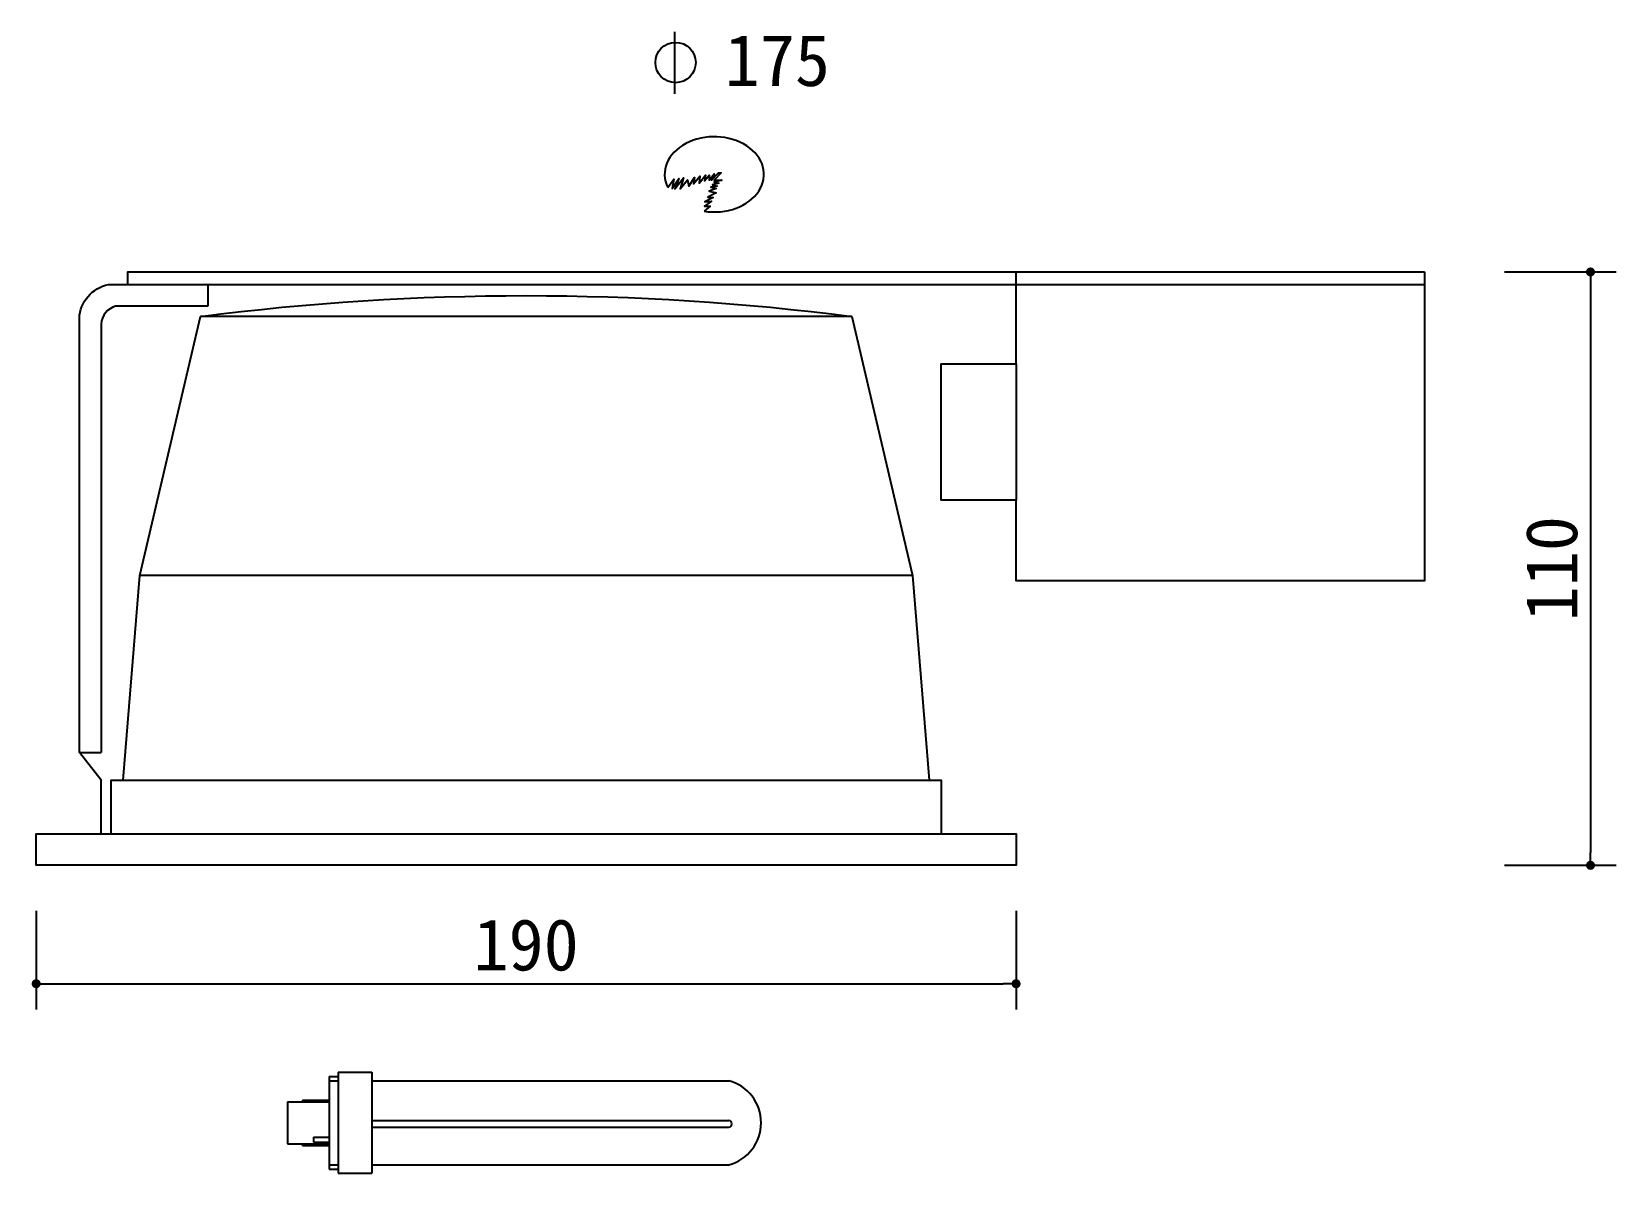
# Model space of a CAD drawing. Extents: x 579 to 886, y 343 to 565.
import ezdxf

# ---------------------------------------------------------------- set-up
doc = ezdxf.new("R2010")
doc.units = 0
doc.header["$MEASUREMENT"] = 0
doc.layers.get('0').update_dxf_attribs({"linetype": 'CONTINUOUS'})
doc.layers.get('DEFPOINTS').update_dxf_attribs({"linetype": 'CONTINUOUS'})
for name, color, linetype in [('3', 3, 'CONTINUOUS'), ('4', 4, 'CONTINUOUS'), ('DIM', 3, 'CONTINUOUS'), ('TEXT', 3, 'CONTINUOUS')]:
    doc.layers.add(name, color=color, linetype=linetype)
doc.styles.add('HZ', font='')
doc.styles.get("Standard").update_dxf_attribs({"font": 'txt.shx', "bigfont": 'bigfont.shx'})
doc.styles.get('HZ').set_extended_font_data('仿宋_GB2312')
doc.dimstyles.get("Standard").update_dxf_attribs({"dimtxt": 0.18, "dimasz": 0.18, "dimexe": 0.18, "dimexo": 0.0625, "dimgap": 0.09, "dimtad": 0, "dimtih": 1, "dimtoh": 1, "dimdec": 4, "dimzin": 0, "dimtxsty": 'STANDARD', "dimcen": 0.09, "dimazin": 3, "dimtfac": 1, "dimtdec": 4, "dimtofl": 0, "dimtmove": 0, "dimatfit": 3, "dimtolj": 1, "dimtzin": 0})

# ---------------------------------------------------------------- blocks, each defined once
blk = doc.blocks.new('_DOT')
at = {"color": 0, "linetype": 'BYBLOCK'}
blk.add_line((-0.35, 0), (-1, 0), dxfattribs=at)
at = {"color": 0, "linetype": 'BYBLOCK', "const_width": 0.35}
blk.add_lwpolyline([(-0.175, 0, 1), (0.175, 0, 1)], format="xyb", close=True, dxfattribs=at)
blk = doc.blocks.new('*D3')
at = {"linetype": 'BYBLOCK'}
for p, q in [((864.1, 518.13), (885.76, 518.13)), ((880.76, 515.63), (880.76, 405.53)), ((864.1, 403.03), (885.76, 403.03))]:
    blk.add_line(p, q, dxfattribs=at)
at = {"layer": 'DEFPOINTS', "color": 0, "linetype": 'BYBLOCK'}
for p in [(859.1, 518.13), (859.1, 403.03), (880.76, 403.03)]:
    blk.add_point(p, dxfattribs=at)
at = {"linetype": 'BYBLOCK', "xscale": 2.5, "yscale": 2.5, "zscale": 2.5}
for p, rotation in [((880.76, 518.13), 90), ((880.76, 403.03), 270)]:
    blk.add_blockref('_DOT', p, dxfattribs=dict(at, rotation=rotation))
at = {"linetype": 'BYBLOCK', "insert": (873.26, 460.58), "char_height": 10, "attachment_point": 5, "rotation": 90, "style": 'HZ'}
blk.add_mtext('\\A1;110', dxfattribs=at)
blk = doc.blocks.new('*D4')
at = {"linetype": 'BYBLOCK'}
for p, q in [((579.38, 364.92), (579.38, 345.8)), ((769.38, 364.92), (769.38, 345.8)), ((581.88, 350.8), (766.88, 350.8))]:
    blk.add_line(p, q, dxfattribs=at)
at = {"layer": 'DEFPOINTS', "color": 0, "linetype": 'BYBLOCK'}
for p in [(579.38, 369.92), (769.38, 369.92), (769.38, 350.8)]:
    blk.add_point(p, dxfattribs=at)
at = {"linetype": 'BYBLOCK', "xscale": 2.5, "yscale": 2.5, "zscale": 2.5, "rotation": 180}
blk.add_blockref('_DOT', (579.38, 350.8), dxfattribs=at)
at = {"linetype": 'BYBLOCK', "xscale": 2.5, "yscale": 2.5, "zscale": 2.5}
blk.add_blockref('_DOT', (769.38, 350.8), dxfattribs=at)
at = {"linetype": 'BYBLOCK', "insert": (674.38, 358.3), "char_height": 10, "attachment_point": 5, "style": 'HZ'}
blk.add_mtext('\\A1;190', dxfattribs=at)

msp = doc.modelspace()

# ---------------------------------------------------------------- linework, layer by layer
at = {"layer": '3'}
for p, q in [((703.18, 564.74), (703.18, 552.71)), ((597.13, 515.71), (848.57, 515.71)), ((612.67, 515.71), (612.67, 511.5)), ((737.51, 509.51), (611.26, 509.51)), ((769.38, 500.32), (769.38, 473.86)), ((749.28, 459.24), (599.49, 459.24)), ((587.75, 424.94), (591.96, 424.94)), ((596.26, 419.52), (752.5, 419.52)), ((602.18, 419.55), (602.18, 419.52)), ((746.59, 419.55), (746.59, 419.52)), ((593.9, 409.15), (754.86, 409.15)), ((637.91, 362.89), (637.91, 343.29)), ((637.91, 362.89), (644.48, 362.89)), ((644.48, 362.89), (644.48, 343.29)), ((636.16, 362.07), (637.91, 362.07)), ((636.16, 362.07), (636.16, 344.1)), ((636.16, 361.25), (637.91, 361.25)), ((644.48, 361.25), (713.68, 361.25)), ((628.12, 357.17), (636.16, 357.17)), ((628.12, 357.17), (628.12, 349)), ((631.04, 357.46), (636.16, 357.46)), ((631.04, 357.46), (631.04, 357.17)), ((644.48, 353.52), (713.68, 353.52)), ((633.12, 350.3), (636.16, 350.3)), ((633.12, 350.3), (633.12, 349.35)), ((644.48, 352.23), (713.68, 352.23)), ((628.12, 349), (636.16, 349)), ((631.04, 348.71), (631.04, 349)), ((631.04, 348.71), (636.16, 348.71)), ((633.12, 349.35), (636.16, 349.35)), ((636.16, 344.92), (637.91, 344.92)), ((644.48, 344.92), (713.68, 344.92)), ((636.16, 344.1), (637.91, 344.1)), ((637.91, 343.29), (644.48, 343.29))]:
    msp.add_line(p, q, dxfattribs=at)
msp.add_lwpolyline([(701.84, 534.51), (703, 536.14), (702.67, 534.34), (704.01, 536.25), (703.23, 534.23), (704.91, 536.36), (704.24, 534.23), (705.7, 536.03), (705.92, 534.79), (707.04, 536.47), (706.82, 535.24), (708.05, 536.7), (707.94, 535.35), (709.18, 536.92), (708.95, 535.8), (709.85, 536.92), (709.85, 535.91), (710.86, 537.15), (710.3, 535.91), (711.65, 537.37), (712.21, 537.37), (710.86, 535.91), (712.32, 535.91), (710.86, 535.58), (711.76, 535.35), (710.52, 535.02), (711.42, 534.79), (710.19, 534.57), (711.2, 534.34), (709.85, 533.78), (711.2, 533.45), (709.63, 532.66), (710.64, 532.55), (709.06, 531.76), (710.3, 531.88), (708.95, 530.87), (710.07, 530.87), (708.9, 529.91)], dxfattribs=at)
msp.add_lwpolyline([(612.67, 511.5), (594.79, 511.5, 0.315869), (591.96, 508.03), (591.96, 424.94)], format="xyb", dxfattribs=at)
msp.add_circle((703.35, 558.76), 3.91, dxfattribs=at)
for centre, radius, start, end in [((711.51, 353.09), 8.44, 284.8557, 75.1443), ((713.61, 352.88), 0.65, 276.3069, 83.6931)]:
    msp.add_arc(centre, radius, start, end, dxfattribs=at)
msp.add_ellipse((710.87, 537.06), major_axis=(9.63, 0), ratio=0.758153, start_param=4.506112, end_param=9.781472, dxfattribs=at)
at = {"layer": '4'}
msp.add_lwpolyline([(599.49, 459.24), (611.26, 509.51, -0.063899), (737.51, 509.51), (749.28, 459.24), (752.5, 419.52), (754.86, 419.52), (754.86, 409.15), (769.38, 409.15), (769.38, 403.03), (579.38, 403.03), (579.38, 409.15), (591.96, 409.15), (591.96, 419.52), (587.75, 424.94), (587.75, 509.16, -0.340727), (593.39, 515.71), (597.13, 515.71), (597.13, 518.13), (848.57, 518.13)], format="xyb", dxfattribs=at)
for points in [[(848.57, 518.13), (848.57, 458.19), (769.38, 458.19), (769.38, 473.86), (754.88, 473.86), (754.88, 500.32), (769.38, 500.32), (769.38, 518.13)], [(591.96, 409.15), (593.9, 409.15), (593.9, 419.52), (596.26, 419.52), (599.49, 459.24)]]:
    msp.add_lwpolyline(points, dxfattribs=at)

# ---------------------------------------------------------------- texts
at = {"layer": 'TEXT', "style": 'HZ'}
msp.add_text('175', height=10, dxfattribs=at).set_placement((712.89, 554.2))

# ---------------------------------------------------------------- dimensions: what is measured, and where the dimension line sits
at = {"layer": 'DIM'}
dim = msp.add_linear_dim(base=(880.76, 403.03), p1=(859.1, 518.13), p2=(859.1, 403.03), angle=90, text='110', dimstyle='STANDARD', override={"dimscale": 5, "dimtxt": 2, "dimasz": 0.5, "dimexe": 1, "dimexo": 1, "dimgap": 0.5, "dimtad": 1, "dimtih": 0, "dimtoh": 0, "dimdec": 0, "dimtxsty": 'HZ', "dimblk1": 'DOT', "dimblk2": 'DOT', "dimsah": 1, "dimcen": 0, "dimclrd": 256, "dimclre": 256, "dimclrt": 256, "dimtfac": 0.5, "dimtdec": 0, "dimtofl": 1}, dxfattribs=at)
dim.commit()
dim.dimension.update_dxf_attribs({"geometry": '*D3', "text_midpoint": (873.26, 460.58)})
dim = msp.add_linear_dim(base=(769.38, 380.07), p1=(579.38, 399.19), p2=(769.38, 399.19), text='190', dimstyle='STANDARD', override={"dimscale": 5, "dimtxt": 2, "dimasz": 0.5, "dimexe": 1, "dimexo": 1, "dimgap": 0.5, "dimtad": 1, "dimtih": 0, "dimtoh": 0, "dimdec": 0, "dimtxsty": 'HZ', "dimblk1": 'DOT', "dimblk2": 'DOT', "dimsah": 1, "dimcen": 0, "dimclrd": 256, "dimclre": 256, "dimclrt": 256, "dimtfac": 0.5, "dimtdec": 0, "dimtofl": 1}, dxfattribs=at)
dim.commit()
dim.dimension.update_dxf_attribs({"geometry": '*D4', "text_midpoint": (674.38, 387.57), "insert": (0, 29.26)})

doc.saveas('drawing.dxf')
